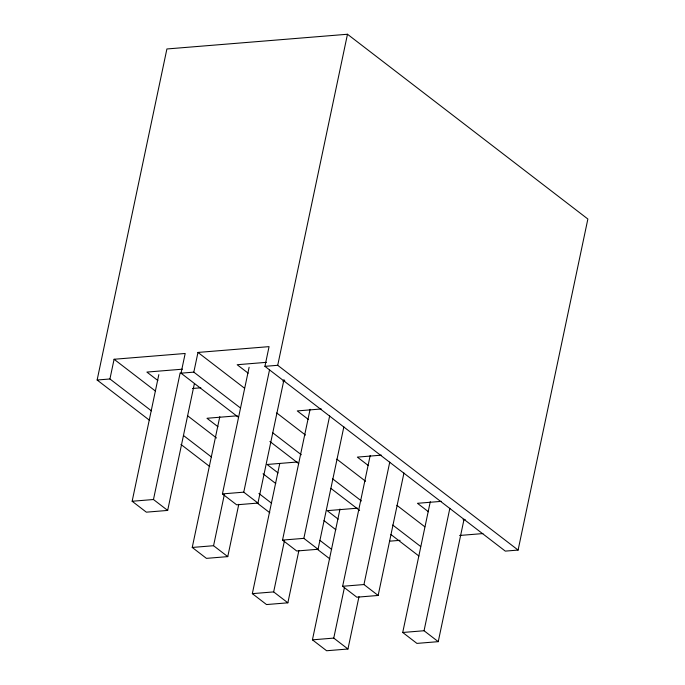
<?xml version="1.0" encoding="UTF-8"?>
<svg xmlns="http://www.w3.org/2000/svg" width="685" height="685" viewBox="0 0 685 685"><rect width="100%" height="100%" fill="white"/><g stroke="black" fill="none" stroke-linecap="round" stroke-linejoin="round"><path stroke-width="1.03" d="M149.613 420.359L97.133 380.021L166.9 48.969L347.475 34.25L587.867 219.02L518.1 550.072L505.299 551.117L264.915 366.347L269.068 346.636L197.974 352.433L193.821 372.135L240.375 407.926M151.411 410.854L109.934 378.976L114.087 359.265L185.181 353.477L181.028 373.179L238.585 417.422M194.352 383.797L167.671 510.428L146.342 512.166L132.145 501.257L158.834 374.618M167.671 510.428L153.474 499.519L180.155 372.88M238.791 504.297L227.762 556.622L206.433 558.361L192.237 547.452L219.808 416.626M283.984 379.576L257.954 503.073L236.625 504.811L222.437 493.902L249.117 367.263M227.762 556.622L213.566 545.714L224.372 494.433M257.954 503.073L243.757 492.164L269.565 369.712M518.1 550.072L277.716 365.302L347.475 34.25M298.891 550.492L287.863 602.817L266.533 604.555L252.337 593.647L279.685 463.865M343.861 426.815L318.054 549.267L296.725 551.005L282.528 540.097L310.099 409.27M287.863 602.817L273.666 591.908L284.472 540.628M318.054 549.267L303.857 538.359L329.665 415.906M358.983 596.678L347.954 649.012L326.625 650.75L312.428 639.841L340 509.015M403.953 473.01L378.146 595.462L356.825 597.2L342.628 586.283L370.191 455.465M347.954 649.012L333.758 638.103L344.349 587.867M378.146 595.462L363.949 584.545L389.756 462.101M464.053 519.204L438.246 641.657L416.917 643.395L402.72 632.478L430.291 501.66M438.246 641.657L424.049 630.739L449.857 508.287M182.424 369.189L146.881 372.083L157.867 380.526M266.439 362.339L237.164 364.728L248.15 373.171M97.133 380.021L109.934 378.976M181.028 373.179L193.821 372.135M264.915 366.347L277.716 365.302M192.494 388.481L200.859 387.804M282.785 381.125L284.874 380.954M237.293 415.804L206.973 418.278L217.958 426.721M321.308 408.962L297.264 410.923L308.25 419.366M297.393 461.998L267.073 464.473L278.059 472.915M381.408 455.157L357.356 457.118L368.342 465.56M132.145 501.257L153.474 499.519M222.437 493.902L243.757 492.164M357.484 508.193L327.165 510.667L338.15 519.11M441.5 501.351L417.456 503.304L428.442 511.755M463.069 519.701L465.166 519.538M192.237 547.452L213.566 545.714M282.528 540.097L303.857 538.359M389.491 541.193L400.1 540.328M459.584 535.473L482.925 533.572M252.337 593.647L273.666 591.908M342.628 586.283L363.949 584.545M312.428 639.841L333.758 638.103M402.72 632.478L424.049 630.739M197.974 352.433L244.528 388.215M276.697 412.944L305.476 435.061M336.789 459.13L365.567 481.255M396.889 505.324L424.82 526.799M272.544 432.646L301.323 454.763M332.636 478.841L361.415 500.958M392.736 525.035L420.667 546.502M269.899 441.491L298.677 463.617M330.846 488.337L359.625 510.462M390.938 534.531L418.869 556.006M114.087 359.265L155.564 391.152M187.724 415.872L216.503 437.989M263.057 473.78L275.755 483.533M323.996 520.617L335.847 529.728M183.571 435.574L211.502 457.049M258.904 493.483L271.602 503.244M319.844 540.328L331.694 549.438M180.934 444.428L209.713 466.545M257.115 502.987L269.804 512.74M317.206 549.173L329.905 558.934"/></g></svg>
